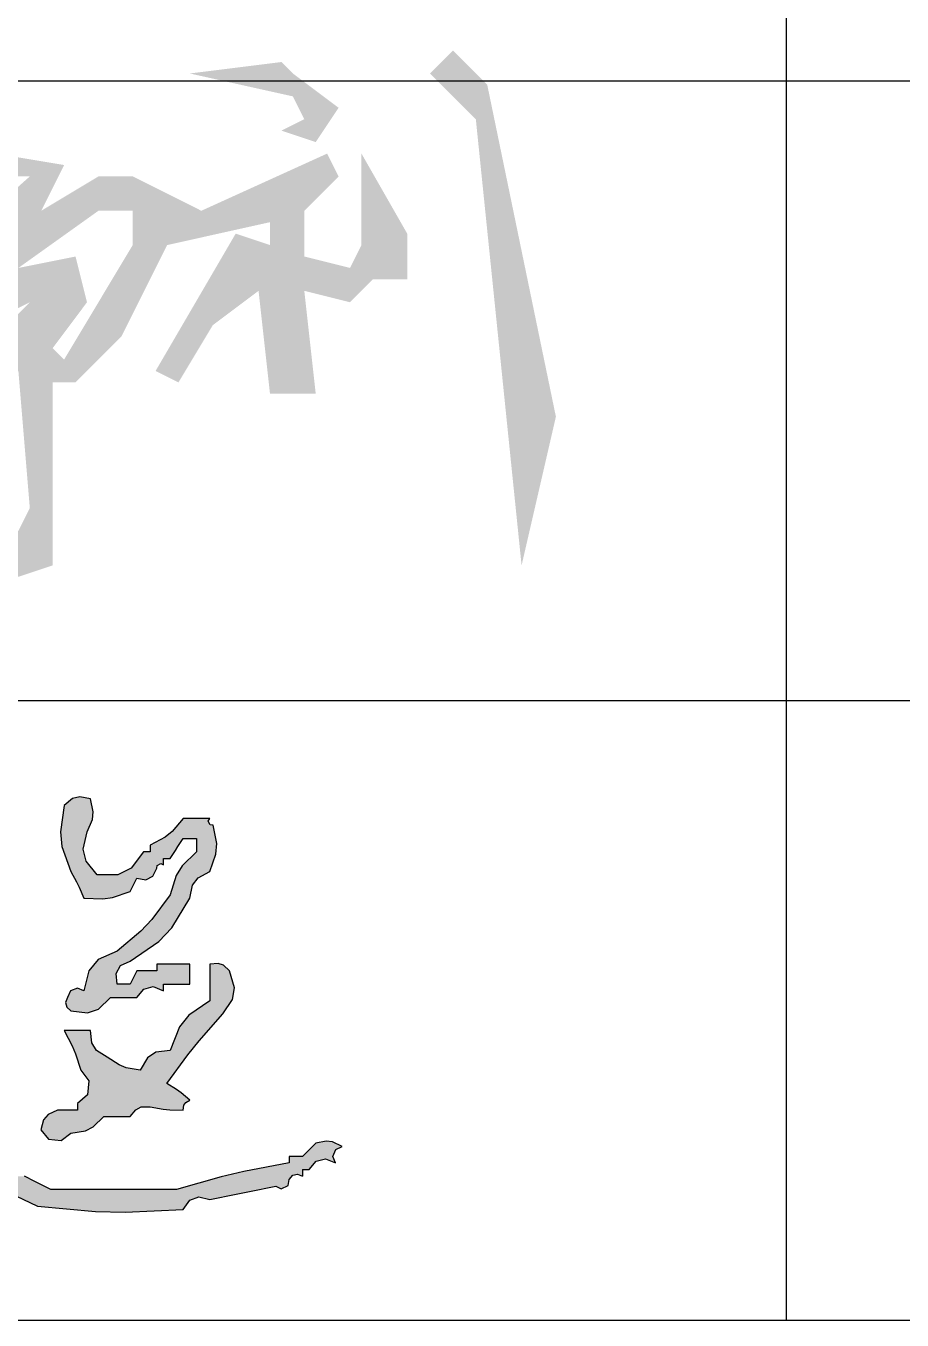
# Model space of a CAD drawing. Extents: x 6128144 to 12201635, y -1670122 to -706096.
# Drawn here: x 6538862 to 6539781, y -751340 to -749982 of the extents above; entities that cross this region are included whole.
import ezdxf

# ---------------------------------------------------------------- set-up
doc = ezdxf.new("R2010")
doc.units = 0
doc.header["$LTSCALE"] = 1000
doc.header["$MEASUREMENT"] = 0
doc.layers.get('0').update_dxf_attribs({"linetype": 'CONTINUOUS'})

# ---------------------------------------------------------------- blocks, each defined once
blk = doc.blocks.new('韩超')
h = blk.add_hatch(color=256)
h.dxf.hatch_style = 1
h.paths.add_polyline_path([(1.542018, 0.208381), (1.519791, 0.219494), (1.508677, 0.225051), (1.48645, 0.236165), (1.416989, 0.236165), (1.371255, 0.264232), (1.344642, 0.274582), (1.291961, 0.284787), (1.328443, 0.335457), (1.345237, 0.362046), (1.375313, 0.416762), (1.391241, 0.446575), (1.394603, 0.466747), (1.389205, 0.500114), (1.375313, 0.500114), (1.375313, 0.514006), (1.291961, 0.514006), (1.291961, 0.527898), (1.305853, 0.527898), (1.359796, 0.576664), (1.385101, 0.603375), (1.430881, 0.659873), (1.430881, 0.722387), (1.386427, 0.71683), (1.3642, 0.714052), (1.319745, 0.708495), (1.319745, 0.694603), (1.291961, 0.694603), (1.291961, 0.833523), (1.31926, 0.838693), (1.334923, 0.85044), (1.347529, 0.875199), (1.381781, 0.872389), (1.401982, 0.877439), (1.430881, 0.896037), (1.450883, 0.906123), (1.460131, 0.922307), (1.458666, 0.94466), (1.401114, 0.937345), (1.371819, 0.928557), (1.319745, 0.902983), (1.319745, 0.889091), (1.278069, 0.889091), (1.278069, 0.958552), (1.291961, 0.958552), (1.291961, 1.139148), (1.285806, 1.138304), (1.281086, 1.140664), (1.278069, 1.146094), (1.267308, 1.150023), (1.257931, 1.147679), (1.250285, 1.139148), (1.250285, 1.000228), (1.236393, 1.000228), (1.236393, 0.861307), (1.208609, 0.861307), (1.168183, 0.824416), (1.138053, 0.811024), (1.08358, 0.805739), (1.087939, 0.795145), (1.085465, 0.785252), (1.076634, 0.777955), (1.071121, 0.771113), (1.075065, 0.759282), (1.08358, 0.757117), (1.122533, 0.76519), (1.141984, 0.769358), (1.180825, 0.777955), (1.180825, 0.791847), (1.208609, 0.791847), (1.208609, 0.805739), (1.250285, 0.805739), (1.250285, 0.708495), (1.236393, 0.708495), (1.236393, 0.652926), (1.203973, 0.631977), (1.187234, 0.622213), (1.15304, 0.604304), (1.15304, 0.548736), (1.229739, 0.588318), (1.266619, 0.612432), (1.333637, 0.666819), (1.375313, 0.666819), (1.366995, 0.654381), (1.363975, 0.646831), (1.361421, 0.632088), (1.335054, 0.599814), (1.316435, 0.58585), (1.278069, 0.569574), (1.278069, 0.555682), (1.264177, 0.555682), (1.26415, 0.539965), (1.25211, 0.527924), (1.236393, 0.527898), (1.236393, 0.514006), (1.222501, 0.514006), (1.219217, 0.502022), (1.216226, 0.496039), (1.208609, 0.486222), (1.191149, 0.488205), (1.17971, 0.484393), (1.166932, 0.47233), (1.166932, 0.430654), (1.200708, 0.424307), (1.223469, 0.429997), (1.250285, 0.451492), (1.27048, 0.461183), (1.283894, 0.46286), (1.305853, 0.458438), (1.305853, 0.47233), (1.333637, 0.47233), (1.333637, 0.458438), (1.339793, 0.4576), (1.343606, 0.449973), (1.340583, 0.444546), (1.32937, 0.406076), (1.316213, 0.38634), (1.285015, 0.361193), (1.229447, 0.305625), (1.187056, 0.302553), (1.163204, 0.307323), (1.125256, 0.326463), (1.114566, 0.33576), (1.096818, 0.332211), (1.090526, 0.319517), (1.102438, 0.292491), (1.113943, 0.279343), (1.139148, 0.263949), (1.194983, 0.265062), (1.223561, 0.262204), (1.278069, 0.250057), (1.289183, 0.238943), (1.294739, 0.233386), (1.305853, 0.222273), (1.320568, 0.231877), (1.341519, 0.224893), (1.347529, 0.208381), (1.389205, 0.208381), (1.389205, 0.194489), (1.439628, 0.1998), (1.468259, 0.195028), (1.514234, 0.173651), (1.635959, 0.161998), (1.69773, 0.160594), (1.819859, 0.166705), (1.833779, 0.185933), (1.852296, 0.192877), (1.875427, 0.187543), (1.930995, 0.198656), (1.958779, 0.204213), (2.014348, 0.215327), (2.025534, 0.209917), (2.039748, 0.217024), (2.042132, 0.229219), (2.049428, 0.23805), (2.059322, 0.240524), (2.069916, 0.236165), (2.069916, 0.250057), (2.083808, 0.250057), (2.098401, 0.26772), (2.118188, 0.272666), (2.139376, 0.263949), (2.133917, 0.27788), (2.139708, 0.292356), (2.153268, 0.298679), (2.133073, 0.308371), (2.119659, 0.310047), (2.0977, 0.305625), (2.086586, 0.294512), (2.08103, 0.288955), (2.069916, 0.277841), (2.042132, 0.277841), (2.042132, 0.263949), (1.946785, 0.245868), (1.899372, 0.234712), (1.805967, 0.208381)])
h = blk.add_hatch(color=256)
h.dxf.hatch_style = 1
h.paths.add_polyline_path([(1.611478, 0.625142), (1.597547, 0.630601), (1.583071, 0.624811), (1.576748, 0.61125), (1.572819, 0.60049), (1.575163, 0.591112), (1.583694, 0.583466), (1.61855, 0.578971), (1.641859, 0.586741), (1.667046, 0.61125), (1.680938, 0.61125), (1.722615, 0.61125), (1.737208, 0.628913), (1.756995, 0.63386), (1.778183, 0.625142), (1.778183, 0.639034), (1.833751, 0.639034), (1.833751, 0.655705), (1.833751, 0.66404), (1.833751, 0.680711), (1.805967, 0.680711), (1.792075, 0.680711), (1.764291, 0.680711), (1.764291, 0.666819), (1.722615, 0.666819), (1.717058, 0.655705), (1.714279, 0.650148), (1.708723, 0.639034), (1.69483, 0.639034), (1.680938, 0.639034), (1.678868, 0.661339), (1.688455, 0.678116), (1.708723, 0.687657), (1.768692, 0.728785), (1.795922, 0.757527), (1.833751, 0.819631), (1.839429, 0.846829), (1.850907, 0.862133), (1.875427, 0.875199), (1.888443, 0.91196), (1.890032, 0.934206), (1.882373, 0.972444), (1.876196, 0.973108), (1.872252, 0.980995), (1.875427, 0.986336), (1.861535, 0.986336), (1.819859, 0.986336), (1.796859, 0.959188), (1.781933, 0.947248), (1.750399, 0.930768), (1.750399, 0.916876), (1.736507, 0.916876), (1.71031, 0.882162), (1.682751, 0.868382), (1.639262, 0.868253), (1.61591, 0.897042), (1.610049, 0.922442), (1.618424, 0.958552), (1.629264, 0.984285), (1.6309, 1.000642), (1.62537, 1.028012), (1.602888, 1.032424), (1.587563, 1.028593), (1.569802, 1.01412), (1.562035, 0.958817), (1.56513, 0.927869), (1.583694, 0.875199), (1.595758, 0.853473), (1.601336, 0.842318), (1.611478, 0.819631), (1.650742, 0.818134), (1.671448, 0.821092), (1.708723, 0.833523), (1.714279, 0.844637), (1.717058, 0.850194), (1.722615, 0.861307), (1.740978, 0.85812), (1.755823, 0.865542), (1.764291, 0.882145), (1.764955, 0.888322), (1.772842, 0.892266), (1.778183, 0.889091), (1.778183, 0.902983), (1.792075, 0.902983), (1.803189, 0.919654), (1.808745, 0.927989), (1.819859, 0.94466), (1.847643, 0.94466), (1.847643, 0.916876), (1.817381, 0.887163), (1.804962, 0.866982), (1.792075, 0.826577), (1.753545, 0.774398), (1.730689, 0.750113), (1.680938, 0.708495), (1.641359, 0.690689), (1.621854, 0.667284)])
h = blk.add_hatch(color=256)
h.dxf.hatch_style = 1
h.paths.add_polyline_path([(1.831635, 0.573795), (1.812227, 0.549535), (1.792075, 0.500114), (1.762292, 0.496094), (1.744726, 0.484384), (1.729561, 0.458438), (1.700075, 0.463546), (1.684975, 0.469586), (1.6601, 0.486222), (1.637668, 0.49978), (1.627728, 0.515685), (1.62537, 0.54179), (1.603143, 0.54179), (1.592029, 0.54179), (1.569802, 0.54179), (1.586675, 0.509854), (1.593737, 0.492906), (1.604532, 0.458438), (1.621804, 0.436498), (1.61886, 0.407063), (1.597586, 0.388977), (1.597586, 0.375085), (1.55591, 0.375085), (1.536306, 0.36578), (1.526798, 0.35437), (1.52118, 0.333409), (1.537185, 0.313997), (1.563818, 0.311038), (1.583694, 0.326463), (1.614401, 0.331156), (1.630976, 0.339443), (1.653154, 0.361193), (1.667046, 0.361193), (1.708723, 0.361193), (1.720352, 0.375758), (1.731769, 0.381467), (1.750399, 0.382031), (1.77782, 0.376762), (1.791938, 0.37535), (1.819859, 0.375085), (1.821199, 0.385013), (1.825102, 0.390868), (1.833751, 0.395924), (1.815429, 0.411271), (1.805589, 0.418299), (1.785129, 0.430654), (1.829593, 0.491137), (1.853312, 0.520437), (1.903211, 0.57652), (1.923495, 0.606919), (1.927312, 0.631729), (1.917103, 0.666819), (1.904326, 0.678881), (1.892887, 0.682694), (1.875427, 0.680711), (1.875427, 0.650148), (1.875427, 0.634867), (1.875427, 0.604304)])
for p, q in [((1.602888, 1.032424), (1.587563, 1.028593)), ((1.62537, 1.028012), (1.602888, 1.032424)), ((1.569802, 1.01412), (1.562035, 0.958817)), ((1.587563, 1.028593), (1.569802, 1.01412)), ((1.6309, 1.000642), (1.62537, 1.028012)), ((1.618424, 0.958552), (1.629264, 0.984285)), ((1.629264, 0.984285), (1.6309, 1.000642)), ((1.819859, 0.986336), (1.796859, 0.959188)), ((1.861535, 0.986336), (1.819859, 0.986336)), ((1.875427, 0.986336), (1.861535, 0.986336)), ((1.872252, 0.980995), (1.875427, 0.986336)), ((1.876196, 0.973108), (1.872252, 0.980995)), ((1.562035, 0.958817), (1.56513, 0.927869)), ((1.610049, 0.922442), (1.618424, 0.958552)), ((1.796859, 0.959188), (1.781933, 0.947248)), ((1.882373, 0.972444), (1.876196, 0.973108)), ((1.890032, 0.934206), (1.882373, 0.972444)), ((1.56513, 0.927869), (1.583694, 0.875199)), ((1.781933, 0.947248), (1.750399, 0.930768)), ((1.750399, 0.930768), (1.750399, 0.916876)), ((1.803189, 0.919654), (1.808745, 0.927989)), ((1.808745, 0.927989), (1.819859, 0.94466)), ((1.819859, 0.94466), (1.847643, 0.94466)), ((1.847643, 0.94466), (1.847643, 0.916876)), ((1.888443, 0.91196), (1.890032, 0.934206)), ((1.61591, 0.897042), (1.610049, 0.922442)), ((1.639262, 0.868253), (1.61591, 0.897042)), ((1.736507, 0.916876), (1.71031, 0.882162)), ((1.750399, 0.916876), (1.736507, 0.916876)), ((1.778183, 0.902983), (1.792075, 0.902983)), ((1.778183, 0.889091), (1.778183, 0.902983)), ((1.792075, 0.902983), (1.803189, 0.919654)), ((1.847643, 0.916876), (1.817381, 0.887163)), ((1.875427, 0.875199), (1.888443, 0.91196)), ((1.583694, 0.875199), (1.595758, 0.853473)), ((1.71031, 0.882162), (1.682751, 0.868382)), ((1.755823, 0.865542), (1.764291, 0.882145)), ((1.764291, 0.882145), (1.764955, 0.888322)), ((1.764955, 0.888322), (1.772842, 0.892266)), ((1.772842, 0.892266), (1.778183, 0.889091)), ((1.817381, 0.887163), (1.804962, 0.866982)), ((1.850907, 0.862133), (1.875427, 0.875199)), ((1.595758, 0.853473), (1.601336, 0.842318)), ((1.601336, 0.842318), (1.611478, 0.819631)), ((1.682751, 0.868382), (1.639262, 0.868253)), ((1.708723, 0.833523), (1.714279, 0.844637)), ((1.714279, 0.844637), (1.717058, 0.850194)), ((1.717058, 0.850194), (1.722615, 0.861307)), ((1.722615, 0.861307), (1.740978, 0.85812)), ((1.740978, 0.85812), (1.755823, 0.865542)), ((1.804962, 0.866982), (1.792075, 0.826577)), ((1.833751, 0.819631), (1.839429, 0.846829)), ((1.839429, 0.846829), (1.850907, 0.862133)), ((1.611478, 0.819631), (1.650742, 0.818134)), ((1.650742, 0.818134), (1.671448, 0.821092)), ((1.671448, 0.821092), (1.708723, 0.833523)), ((1.792075, 0.826577), (1.753545, 0.774398)), ((1.795922, 0.757527), (1.833751, 0.819631)), ((1.753545, 0.774398), (1.730689, 0.750113)), ((1.730689, 0.750113), (1.680938, 0.708495)), ((1.768692, 0.728785), (1.795922, 0.757527)), ((1.680938, 0.708495), (1.641359, 0.690689)), ((1.708723, 0.687657), (1.768692, 0.728785)), ((1.641359, 0.690689), (1.621854, 0.667284)), ((1.688455, 0.678116), (1.708723, 0.687657)), ((1.792075, 0.680711), (1.764291, 0.680711)), ((1.764291, 0.680711), (1.764291, 0.666819)), ((1.805967, 0.680711), (1.792075, 0.680711)), ((1.833751, 0.680711), (1.805967, 0.680711)), ((1.833751, 0.66404), (1.833751, 0.680711)), ((1.892887, 0.682694), (1.875427, 0.680711)), ((1.875427, 0.680711), (1.875427, 0.650148)), ((1.904326, 0.678881), (1.892887, 0.682694)), ((1.917103, 0.666819), (1.904326, 0.678881)), ((1.621854, 0.667284), (1.611478, 0.625142)), ((1.678868, 0.661339), (1.688455, 0.678116)), ((1.680938, 0.639034), (1.678868, 0.661339)), ((1.717058, 0.655705), (1.714279, 0.650148)), ((1.722615, 0.666819), (1.717058, 0.655705)), ((1.764291, 0.666819), (1.722615, 0.666819)), ((1.833751, 0.655705), (1.833751, 0.66404)), ((1.833751, 0.639034), (1.833751, 0.655705)), ((1.927312, 0.631729), (1.917103, 0.666819)), ((1.583071, 0.624811), (1.576748, 0.61125)), ((1.597547, 0.630601), (1.583071, 0.624811)), ((1.611478, 0.625142), (1.597547, 0.630601)), ((1.69483, 0.639034), (1.680938, 0.639034)), ((1.708723, 0.639034), (1.69483, 0.639034)), ((1.714279, 0.650148), (1.708723, 0.639034)), ((1.722615, 0.61125), (1.737208, 0.628913)), ((1.737208, 0.628913), (1.756995, 0.63386)), ((1.756995, 0.63386), (1.778183, 0.625142)), ((1.778183, 0.625142), (1.778183, 0.639034)), ((1.778183, 0.639034), (1.833751, 0.639034)), ((1.875427, 0.650148), (1.875427, 0.634867)), ((1.875427, 0.634867), (1.875427, 0.604304)), ((1.923495, 0.606919), (1.927312, 0.631729)), ((1.576748, 0.61125), (1.572819, 0.60049)), ((1.572819, 0.60049), (1.575163, 0.591112)), ((1.641859, 0.586741), (1.667046, 0.61125)), ((1.667046, 0.61125), (1.680938, 0.61125)), ((1.680938, 0.61125), (1.722615, 0.61125)), ((1.875427, 0.604304), (1.831635, 0.573795)), ((1.903211, 0.57652), (1.923495, 0.606919)), ((1.575163, 0.591112), (1.583694, 0.583466)), ((1.583694, 0.583466), (1.61855, 0.578971)), ((1.61855, 0.578971), (1.641859, 0.586741)), ((1.831635, 0.573795), (1.812227, 0.549535)), ((1.853312, 0.520437), (1.903211, 0.57652)), ((1.812227, 0.549535), (1.792075, 0.500114)), ((1.592029, 0.54179), (1.569802, 0.54179)), ((1.569802, 0.54179), (1.586675, 0.509854)), ((1.603143, 0.54179), (1.592029, 0.54179)), ((1.62537, 0.54179), (1.603143, 0.54179)), ((1.627728, 0.515685), (1.62537, 0.54179)), ((1.829593, 0.491137), (1.853312, 0.520437)), ((1.586675, 0.509854), (1.593737, 0.492906)), ((1.593737, 0.492906), (1.604532, 0.458438)), ((1.637668, 0.49978), (1.627728, 0.515685)), ((1.6601, 0.486222), (1.637668, 0.49978)), ((1.762292, 0.496094), (1.744726, 0.484384)), ((1.792075, 0.500114), (1.762292, 0.496094)), ((1.785129, 0.430654), (1.829593, 0.491137)), ((1.684975, 0.469586), (1.6601, 0.486222)), ((1.700075, 0.463546), (1.684975, 0.469586)), ((1.729561, 0.458438), (1.700075, 0.463546)), ((1.744726, 0.484384), (1.729561, 0.458438)), ((1.604532, 0.458438), (1.621804, 0.436498)), ((1.621804, 0.436498), (1.61886, 0.407063)), ((1.805589, 0.418299), (1.785129, 0.430654)), ((1.815429, 0.411271), (1.805589, 0.418299)), ((1.833751, 0.395924), (1.815429, 0.411271)), ((1.61886, 0.407063), (1.597586, 0.388977)), ((1.597586, 0.388977), (1.597586, 0.375085)), ((1.720352, 0.375758), (1.731769, 0.381467)), ((1.731769, 0.381467), (1.750399, 0.382031)), ((1.750399, 0.382031), (1.77782, 0.376762)), ((1.819859, 0.375085), (1.821199, 0.385013)), ((1.821199, 0.385013), (1.825102, 0.390868)), ((1.825102, 0.390868), (1.833751, 0.395924)), ((1.526798, 0.35437), (1.52118, 0.333409)), ((1.536306, 0.36578), (1.526798, 0.35437)), ((1.55591, 0.375085), (1.536306, 0.36578)), ((1.597586, 0.375085), (1.55591, 0.375085)), ((1.630976, 0.339443), (1.653154, 0.361193)), ((1.653154, 0.361193), (1.667046, 0.361193)), ((1.667046, 0.361193), (1.708723, 0.361193)), ((1.708723, 0.361193), (1.720352, 0.375758)), ((1.77782, 0.376762), (1.791938, 0.37535)), ((1.791938, 0.37535), (1.819859, 0.375085)), ((1.52118, 0.333409), (1.537185, 0.313997)), ((1.563818, 0.311038), (1.583694, 0.326463)), ((1.583694, 0.326463), (1.614401, 0.331156)), ((1.614401, 0.331156), (1.630976, 0.339443)), ((1.537185, 0.313997), (1.563818, 0.311038)), ((2.0977, 0.305625), (2.086586, 0.294512)), ((2.119659, 0.310047), (2.0977, 0.305625)), ((2.133073, 0.308371), (2.119659, 0.310047)), ((2.153268, 0.298679), (2.133073, 0.308371)), ((2.139708, 0.292356), (2.153268, 0.298679)), ((2.069916, 0.277841), (2.042132, 0.277841)), ((2.042132, 0.277841), (2.042132, 0.263949)), ((2.08103, 0.288955), (2.069916, 0.277841)), ((2.086586, 0.294512), (2.08103, 0.288955)), ((2.098401, 0.26772), (2.118188, 0.272666)), ((2.118188, 0.272666), (2.139376, 0.263949)), ((2.133917, 0.27788), (2.139708, 0.292356)), ((2.139376, 0.263949), (2.133917, 0.27788)), ((1.946785, 0.245868), (1.899372, 0.234712)), ((2.042132, 0.263949), (1.946785, 0.245868)), ((2.069916, 0.250057), (2.083808, 0.250057)), ((2.069916, 0.250057), (2.069916, 0.236165)), ((2.083808, 0.250057), (2.098401, 0.26772)), ((1.508677, 0.225051), (1.48645, 0.236165)), ((1.519791, 0.219494), (1.508677, 0.225051)), ((1.542018, 0.208381), (1.519791, 0.219494)), ((1.899372, 0.234712), (1.805967, 0.208381)), ((2.039748, 0.217024), (2.042132, 0.229219)), ((2.042132, 0.229219), (2.049428, 0.23805)), ((2.049428, 0.23805), (2.059322, 0.240524)), ((2.059322, 0.240524), (2.069916, 0.236165)), ((1.468259, 0.195028), (1.514234, 0.173651)), ((1.805967, 0.208381), (1.542018, 0.208381)), ((1.833779, 0.185933), (1.852296, 0.192877)), ((1.852296, 0.192877), (1.875427, 0.187543)), ((1.875427, 0.187543), (1.930995, 0.198656)), ((1.930995, 0.198656), (1.958779, 0.204213)), ((1.958779, 0.204213), (2.014348, 0.215327)), ((2.014348, 0.215327), (2.025534, 0.209917)), ((2.025534, 0.209917), (2.039748, 0.217024)), ((1.514234, 0.173651), (1.635959, 0.161998)), ((1.69773, 0.160594), (1.819859, 0.166705)), ((1.819859, 0.166705), (1.833779, 0.185933)), ((1.635959, 0.161998), (1.69773, 0.160594))]:
    blk.add_line(p, q)

msp = doc.modelspace()

# ---------------------------------------------------------------- hatches: boundary and pattern name
h = msp.add_hatch(color=0)
h.dxf.hatch_style = 1
h.paths.add_polyline_path([(6539142.2, -750031.9), (6539130.2, -750019.9), (6539034.2, -750031.9), (6539142.2, -750055.9), (6539154.2, -750079.9), (6539130.2, -750091.9), (6539166.2, -750103.9), (6539190.2, -750067.9)])
h.paths.add_polyline_path([(6539322.2, -750019.9), (6539310.2, -750007.9), (6539286.2, -750031.9), (6539334.2, -750079.9), (6539382.2, -750547.9), (6539418.2, -750391.9), (6539346.2, -750043.9)])
h = msp.add_hatch(color=0)
h.dxf.hatch_style = 1
h.paths.add_polyline_path([(6538746.2, -750079.9), (6538686.2, -750055.9), (6538674.2, -750043.9), (6538662.2, -750079.9), (6538578.2, -750091.9), (6538554.2, -750115.9), (6538674.2, -750127.9), (6538674.2, -750163.9), (6538554.2, -750151.9), (6538554.2, -750187.9), (6538674.2, -750187.9), (6538674.2, -750235.9), (6538650.2, -750223.9), (6538530.2, -750295.9), (6538578.2, -750307.9), (6538662.2, -750283.9), (6538626.2, -750379.9), (6538626.2, -750475.9), (6538650.2, -750499.9), (6538662.2, -750379.9), (6538686.2, -750427.9), (6538710.2, -750415.9), (6538686.2, -750379.9), (6538686.2, -750331.9), (6538710.2, -750307.9), (6538722.2, -750415.9), (6538698.2, -750427.9), (6538734.2, -750451.9), (6538758.2, -750415.9), (6538746.2, -750283.9), (6538818.2, -750259.9), (6538842.2, -750283.9), (6538866.2, -750271.9), (6538794.2, -750343.9), (6538818.2, -750367.9), (6538854.2, -750343.9), (6538866.2, -750487.9), (6538854.2, -750511.9), (6538830.2, -750463.9), (6538818.2, -750511.9), (6538854.2, -750559.9), (6538890.2, -750547.9), (6538890.2, -750355.9), (6538914.2, -750355.9), (6538962.2, -750307.9), (6539010.2, -750211.9), (6539118.2, -750187.9), (6539118.2, -750211.9), (6539082.2, -750199.9), (6538998.2, -750343.9), (6539022.2, -750355.9), (6539058.2, -750295.9), (6539106.2, -750259.9), (6539118.2, -750367.9), (6539166.2, -750367.9), (6539154.2, -750259.9), (6539202.2, -750271.9), (6539226.2, -750247.9), (6539262.2, -750247.9), (6539262.2, -750199.9), (6539214.2, -750115.9), (6539214.2, -750211.9), (6539202.2, -750235.9), (6539154.2, -750223.9), (6539154.2, -750175.9), (6539190.2, -750139.9), (6539178.2, -750115.9), (6539046.2, -750175.9), (6538974.2, -750139.9), (6538938.2, -750139.9), (6538878.2, -750175.9), (6538902.2, -750127.9), (6538830.2, -750115.9), (6538830.2, -750079.9), (6538758.2, -750151.9), (6538710.2, -750151.9), (6538710.2, -750103.9), (6538734.2, -750103.9)])
h.paths.add_polyline_path([(6538722.2, -750211.9), (6538734.2, -750211.9), (6538710.2, -750235.9)], flags=16)
h.paths.add_polyline_path([(6538794.2, -750151.9), (6538830.2, -750139.9), (6538866.2, -750139.9), (6538758.2, -750235.9)], flags=16)
h.paths.add_polyline_path([(6538854.2, -750235.9), (6538938.2, -750175.9), (6538974.2, -750175.9), (6538974.2, -750211.9), (6538902.2, -750331.9), (6538890.2, -750319.9), (6538926.2, -750271.9), (6538914.2, -750223.9)], flags=16)

# ---------------------------------------------------------------- linework, layer by layer
for p, q in [((6539660.3, -751339.6), (6539660.3, -748089.6)), ((6539660.3, -751339.6), (6539660.3, -748089.6)), ((6536080.3, -750039.6), (6541580.3, -750039.6)), ((6536080.3, -750689.6), (6541580.3, -750689.6)), ((6536080.3, -751339.6), (6554080.3, -751339.6))]:
    msp.add_line(p, q)

# ---------------------------------------------------------------- block references
at = {"xscale": 500, "yscale": 500, "zscale": 500}
msp.add_blockref('韩超', (6538117.3, -751306.7), dxfattribs=at)

doc.saveas('drawing.dxf')
